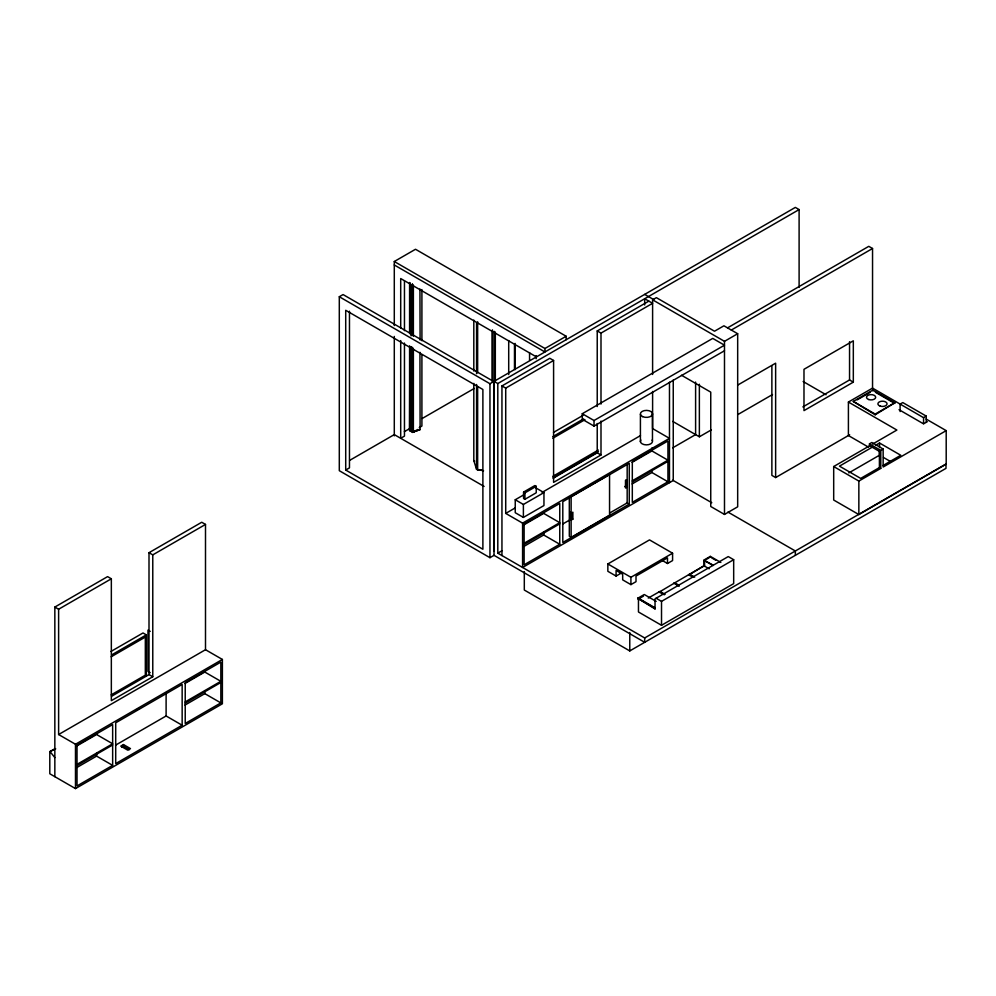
<?xml version="1.0" encoding="UTF-8"?>
<svg xmlns="http://www.w3.org/2000/svg" width="996" height="996" viewBox="0 0 996 996"><rect width="100%" height="100%" fill="white"/><g stroke="black" fill="none" stroke-linecap="round" stroke-linejoin="round"><path stroke-width="1.49" d="M638.461 599.368L638.461 611.98L661.518 625.289L733.678 583.631L733.678 559.702L728.25 556.577L655.032 598.857L655.032 608.93L655.019 607.809L638.137 598.061M689.145 574.792L704.023 565.815L709.202 568.803M704.023 565.815L673.645 583.457L674.852 582.847L678.699 585.063M664.357 594.799L658.891 591.935L659.987 591.425L665.116 594.388M694.673 577.194L689.493 574.206L688.51 574.866L693.129 577.095M394.292 325.568L394.292 261.512L415.506 249.261L566.151 336.25L566.151 339.723M493.979 555.357L489.957 557.685L339.3 470.697L339.3 296.733L343.072 294.567L493.73 381.543L493.73 551.162M54.842 776.681L54.842 607.062L107.58 576.622L111.34 578.788L111.34 700.674L152.774 676.757L152.774 554.872L205.5 524.431L205.5 649.716L58.615 734.525L58.615 609.241L111.34 578.788M111.502 696.304L149.002 674.578L149.002 552.705L201.74 522.253L205.5 524.431M349.633 460.389L394.292 434.605L484.081 486.434M422.167 418.507L474.221 388.465M394.292 261.512L544.949 348.488L566.151 336.25M404.388 431.654L410.389 428.18M339.3 296.733L489.957 383.721L493.73 381.543M345.712 470.05L482.886 549.244L482.886 389.486L345.712 310.291L345.712 470.05L349.471 467.871L349.471 311.213M419.241 427.595L421.906 426.051L421.906 354.713M412.394 347.43L412.394 432.351L414.784 430.982M413.377 348.6L413.377 431.978L417.735 429.475M799.103 209.583L795.343 207.405L494.028 381.368L497.801 383.547L799.103 209.583L799.103 287.383M501.947 555.556L501.947 385.938L549.829 358.299L553.589 360.477L553.589 482.363L600.999 454.985L600.999 421.047M597.226 406.53L597.226 330.933L648.832 301.141M652.604 374.459L652.604 299.833L656.364 297.655L714.518 331.22L723.93 325.792L737.675 333.722L737.675 506.815L724.49 514.434L710.746 506.491L710.746 392.138L681.463 375.231M501.947 385.938L505.719 388.116L553.589 360.477M597.226 330.933L600.999 333.1L652.604 303.307L644.686 298.738L644.686 304.963M110.93 651.484L143.013 632.97L146.325 634.875L146.325 676.197M111.577 654.945L146.325 634.875M111.154 656.8L145.329 637.067L145.329 675.163L111.154 694.897M727.541 327.871L868.786 246.336L872.546 248.502L872.546 389.15M582.274 413.726L712.75 338.403L724.49 345.189L594.027 420.511L582.274 413.726L582.274 419.291L594.027 426.076L724.49 350.754M553.49 432.426L583.009 415.382M731.313 330.05L872.546 248.502M552.78 436.659L583.644 418.843M552.817 438.252L584.963 419.69M652.604 299.833L724.49 341.342L737.675 333.722M205.5 649.716L222.382 659.452L222.382 703.786L75.484 788.595L49.8 773.768L49.8 751.669L55.191 748.556M49.8 751.669L55.714 748.855M58.615 734.525L75.484 744.261L222.382 659.452M136.141 710.136L138.83 708.592M76.804 745.954L96.6 734.525L112.648 743.788L77.016 764.355M185.007 683.48L204.803 672.051L220.851 681.314L185.219 701.894M523.572 492.074L534.877 485.55L536.234 486.334L536.234 492.771L524.929 499.295L523.572 498.51L523.572 492.074L524.929 492.858L536.234 486.334M552.817 476.349L598.359 450.055M535.811 487.891L543.953 492.584L543.953 505.545L523.386 517.422L515.243 512.716L515.243 499.755L524.245 494.564M552.78 477.98L598.409 451.636M553.776 477.906L597.226 452.819L600.999 454.985M505.719 388.116L505.719 513.401L515.144 507.96M542.098 492.398L640.478 435.601M515.243 499.755L523.386 504.462L543.953 492.584M77.016 765.551L112.648 744.971M185.219 703.076L220.851 682.509M738.024 384.904L775.635 363.191L775.635 477.557L771.875 475.378L771.875 365.656M76.804 767.543L96.6 756.113L112.648 765.376L112.648 724.578L77.016 745.145L77.016 785.944L112.648 765.376M115.611 745.133L166.108 715.975L182.156 725.237L182.156 684.439L115.71 722.81L115.71 763.608L182.156 725.237M185.007 705.068L204.803 693.639L220.851 702.902L220.851 662.103L185.219 682.683L185.219 723.482L220.851 702.902M123.479 744.572L120.765 746.129L127.774 750.175L130.488 748.619L123.479 744.572L123.479 746.328L129.318 749.702M121.674 747.374L123.479 746.328M505.719 513.401L522.589 523.137L669.474 438.34L652.604 428.591L652.604 391.478M523.908 524.83L543.704 513.401L559.752 522.663L524.12 543.231M632.111 462.356L651.907 450.927L667.943 460.189L632.311 480.769M672.698 447.827L695.606 434.605L695.606 382.066M497.801 383.547L497.801 553.154L501.835 550.825M672.736 421.395L699.366 436.783L711.343 429.874M737.936 414.51L772.51 394.553M524.12 544.426L559.752 523.846M632.311 481.952L667.943 461.385M523.908 546.418L543.704 534.989L559.752 544.252L559.752 503.453L524.12 524.02L524.12 564.819L559.752 544.252M562.715 524.02L570.683 519.414M632.111 483.944L651.907 472.515L667.943 481.778L667.943 440.979L632.311 461.559L632.311 502.358L667.943 481.778M626.459 487.43L625.488 488.003L625.488 480.259L626.459 479.699L626.459 487.43L624.766 486.459M572.862 519.14L571.804 519.75L571.804 512.791L572.862 512.181L572.862 519.14L571.032 518.082M609.714 513.002L627.169 502.918L627.169 463.626M571.131 537.379L609.552 515.193L609.552 474.395L571.131 496.581L571.131 537.379L569.314 536.321L569.314 497.041M629.26 504.125L562.802 542.484L562.802 501.685L629.26 463.327L629.26 504.125L626.584 502.582M802.876 406.916L849.551 379.962L853.323 382.14L853.323 340.819L803.984 369.304L803.984 410.626L853.323 382.14M868.599 447.204L848.405 435.538L848.405 402.048L872.546 388.116L923.566 417.673L923.566 423.611M853.273 401.425L872.857 390.121L894.782 402.77L875.185 414.784L853.273 401.425L875.185 414.087L894.782 402.77M857.183 399.857L870.243 392.324M621.18 573.123L616.088 576.062L607.846 571.306L607.846 563.96L649.517 539.894L672.586 553.216L672.586 560.561L667.494 563.499L661.605 560.101M775.635 477.557L849.663 434.816M607.846 563.96L630.916 577.282L672.586 553.216M872.845 446.855L839.454 466.14L860.693 478.404L879.406 467.597L879.406 451.375L869.458 445.635L869.458 443.855L871.836 442.485L883.153 449.022L883.153 467.024L946.2 430.633L946.2 464.124L858.851 514.546L833.689 500.029L833.689 466.539L869.994 445.573M872.683 444.029L896.886 430.048L848.405 402.048M616.088 576.062L616.088 570.447L622.674 574.244L622.674 579.859L630.916 584.615L636.008 581.676L636.008 576.062L667.494 557.885L667.494 563.499M875.521 445.312L879.53 443.008L900.77 455.272L883.041 465.505M923.566 417.673L926.255 416.116L926.255 422.067M927.338 421.682L923.566 423.86L899.015 409.68M869.458 443.855L880.788 450.391L883.153 449.022M848.804 472.913L879.53 455.184L879.53 450.615M655.019 608.942L637.714 598.297L644.275 594.512L656.165 601.385M720.843 562.454L710.322 556.378L703.96 560.063L703.96 566.487M709.177 557.748L704.583 560.399L704.583 566.052M648.259 598.073L659.215 591.823M659.427 591.985L674.018 583.32L679.148 586.283M833.689 466.539L858.851 481.068L880.788 468.394L880.788 450.391M656.09 598.235L661.518 601.372L733.678 559.702M497.801 553.154L644.686 637.963L946.001 463.999L946.001 468.357L629.771 650.923L524.307 590.043L524.307 571.617M413.377 431.978L420.1 429.587L419.939 352.285M412.394 432.351L420.1 429.587M409.593 345.811L409.593 430.733L412.145 429.811M478.341 469.626L482.525 470.112M473.81 383.385L473.81 460.6L476.586 469.415L483.558 470.784M638.137 599.194L643.503 596.094M926.255 416.116L902.787 402.571L900.098 404.115L900.098 411.547M926.118 419.042L946.2 430.633M875.434 392.3L894.782 403.467M803.15 381.53L826.058 394.752M644.686 294.393L653.725 299.609M883.502 457.475L890.15 461.31M879.406 467.597L880.788 468.394M394.292 264.986L544.949 351.974L544.949 348.488M536.52 356.954L400.703 278.544L400.703 328.17M672.711 480.184L711.791 502.743M727.964 512.081L795.343 550.987L795.343 555.332M711.642 557.847L715.589 560.125M713.273 565.18L703.96 560.275L713.061 565.529M473.81 460.6L474.743 461.136M409.593 430.733L409.866 347.517M637.714 598.297L654.808 608.17M149.002 552.705L152.774 554.872M150.197 631.377L147.981 630.095L147.981 671.416L150.197 672.686M54.842 607.062L58.615 609.241M149.002 674.578L152.774 676.757M50.323 751.968L54.842 757.595M879.53 443.008L879.53 447.565M875.185 414.087L875.185 414.784M872.857 390.121L872.857 390.818M858.851 481.068L858.851 514.546M849.551 341.715L849.551 379.962M724.49 341.342L724.49 514.434M710.322 556.378L710.322 557.088M699.366 384.232L699.366 436.783M673.246 380.036L673.246 480.495L522.589 567.471L522.589 523.137M669.474 382.215L669.474 482.662M661.518 601.372L661.518 625.289M652.467 413.465L652.467 440.954M651.907 447.976L651.907 450.927M651.907 469.602L651.907 472.515M644.686 637.963L644.686 642.308L494.028 555.332L494.141 331.319M640.416 414.311L640.416 441.801M630.916 577.282L630.916 584.615M629.771 632.51L629.771 650.923M600.999 333.1L600.999 404.077M597.226 423.499L597.226 452.819M594.027 420.511L594.027 426.076M569.986 511.732L569.986 518.692M543.704 532.076L543.704 534.989M536.197 355.597L536.197 358.685M529.561 352.596L529.561 360.315M524.929 492.858L524.929 499.295M523.386 504.462L523.386 517.422M515.094 343.408L515.094 369.665M514.484 344.604L514.484 369.317M508.707 340.557L508.707 374.533M495.323 331.992L495.323 381.406M492.447 329.863L492.447 380.821M492.298 330.759L492.298 381.705M489.957 383.721L489.957 557.685M477.644 321.795L477.644 372.741M477.644 386.647L477.644 470.025M476.586 322.729L476.586 373.687M476.586 384.493L476.586 469.415M473.81 320.077L473.81 371.035M421.906 289.562L421.906 340.744M419.939 288.977L420.1 340.034M413.377 285.292L413.377 336.25M412.568 284.221L412.568 335.179M412.568 347.529L412.568 432.451M412.394 284.121L412.394 335.079M412.132 284.545L412.132 335.503M412.132 347.853L412.132 431.231M411.286 285.03L411.286 334.432M411.286 346.795L411.286 431.716L411.012 346.633M411.012 284.868L411.012 335.826M409.866 282.665L409.866 333.623M409.593 282.503L409.593 333.461M404.463 281.021L404.463 330.647M404.463 343.06L404.463 436.124L400.703 438.302L400.703 340.582M394.292 336.436L394.292 435.85M204.803 690.726L204.803 693.639M166.108 693.316L166.108 715.975M96.6 753.188L96.6 756.113M75.484 744.261L75.484 788.595M652.069 440.058A6.076 3.511 0 0 1 646.392 444.876A6.076 3.511 0 0 1 640.851 440.008M868.811 399.558A4.582 2.639 0 0 0 875.683 397.267A4.582 2.639 0 0 0 868.811 394.976A4.582 2.639 0 0 0 868.811 399.558M880.19 406.119A4.582 2.639 0 0 0 887.063 403.828A4.582 2.639 0 0 0 880.19 401.537A4.582 2.639 0 0 0 880.19 406.119M642.706 416.652A6.076 3.511 0 0 0 652.455 414.373A6.076 3.511 0 0 0 644.163 410.638A6.076 3.511 0 0 0 642.706 416.652"/></g></svg>
